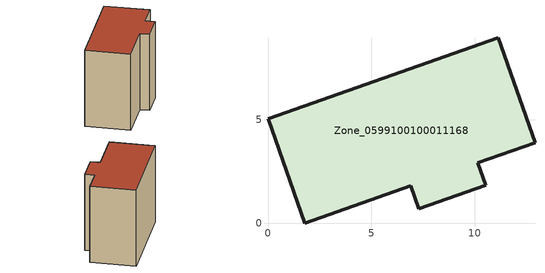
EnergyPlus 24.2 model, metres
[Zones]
Zone_0599100100011168
 floor ground (C_G): 0,5.03 11.13,8.95 12.91,3.88 10.15,2.92 10.52,1.82 7.29,0.68 6.9,1.79 1.77,0 z0
 wall outside (C_F): 11.13,8.95 0,5.03 1.77,0 6.9,1.79 7.29,0.68 10.52,1.82 10.15,2.92 12.91,3.88 11.13,8.95 z0:9.56
 roof outside (C_R): 10.52,1.82 10.15,2.92 12.91,3.88 11.13,8.95 0,5.03 1.77,0 6.9,1.79 7.29,0.68 z9.56
[BUILDING]
Pand.0599100100011168: North Axis=0; Terrain=City; Loads Convergence Tolerance Value=0.04; Temperature Convergence Tolerance Value=0.4; Solar Distribution=FullExterior; Maximum Number of Warmup Days=25; Minimum Number of Warmup Days=1
[Site:Location]
Rotterdam.The.Hague.AP_ZH_NLD Design_Conditions: Latitude=51.96; Longitude=4.45; Time Zone=1; Elevation=-4.5
[SITE:GROUNDTEMPERATURE:BUILDINGSURFACE]
18, 18, 18, 18, 18, 18, 18, 18, 18, 18, 18, 18
[MATERIAL] Thermal Absorptance=0.9; Solar Absorptance=0.7; Visible Absorptance=0.7
Name | Roughness | Thickness | Conductivity | Density | Specific Heat
G.TC.2015-2018 | MediumSmooth | 0.15 | 0.0428571 | 540 | 1210
F.TC.2015-2018 | Rough | 0.3 | 0.0666667 | 1920 | 840
R.TC.2015-2018 | MediumRough | 0.2 | 0.0333333 | 1500 | 1000
[CONSTRUCTION]
C_G: G.TC.2015-2018
C_F: F.TC.2015-2018
C_R: R.TC.2015-2018
[ZONE]
Zone_0599100100011168: Type=1; Multiplier=1; Ceiling Height=Autocalculate; Volume=Autocalculate; Floor Area=autocalculate; Part of Total Floor Area=Yes
[ZONEINFILTRATION:DESIGNFLOWRATE]
Infil_Zone_0599100100011168: Zone or ZoneList or Space or SpaceList=Zone_0599100100011168; Schedule=AlwaysOn; Design Flow Rate Calculation Method=Flow/Area; Flow Rate per Floor Area=0.0015; Constant Term Coefficient=1; Temperature Term Coefficient=0; Velocity Term Coefficient=0; Velocity Squared Term Coefficient=0
[HVACTEMPLATE:ZONE:IDEALLOADSAIRSYSTEM]
Zone_0599100100011168: Maximum Heating Supply Air Temperature=50; Minimum Cooling Supply Air Temperature=13; Maximum Heating Supply Air Humidity Ratio=0.0156; Minimum Cooling Supply Air Humidity Ratio=0.0077; Heating Limit=NoLimit; Cooling Limit=NoLimit; Dehumidification Control Type=ConstantSensibleHeatRatio; Cooling Sensible Heat Ratio=0.7; Dehumidification Setpoint=60; Humidification Control Type=None; Humidification Setpoint=30; Outdoor Air Method=None; Outdoor Air Flow Rate per Person=0.00944; Outdoor Air Flow Rate per Zone Floor Area=0; Outdoor Air Flow Rate per Zone=0; Demand Controlled Ventilation Type=None; Outdoor Air Economizer Type=NoEconomizer; Heat Recovery Type=None; Sensible Heat Recovery Effectiveness=0.7; Latent Heat Recovery Effectiveness=0.65
[ZONECONTROL:THERMOSTAT]
ThermostatControl_Zone_0599100100011168: Zone or ZoneList=Zone_0599100100011168; Control Type Schedule=DualSetpointControlType; Control 1=Thermostat_Zone_0599100100011168; Temperature Difference Between Cutout And Setpoint=0
[THERMOSTATSETPOINT:DUALSETPOINT]
Thermostat_Zone_0599100100011168: Heating Setpoint Temperature Schedule=HeatingSetpoint_Zone_0599100100011168; Cooling Setpoint Temperature Schedule=CoolingSetpoint_Zone_0599100100011168
[SCHEDULE:COMPACT]
HeatingSetpoint_Zone_0599100100011168: Through: 12/31, For: AllDays, Until: 24:00, 21
CoolingSetpoint_Zone_0599100100011168: Through: 12/31, For: AllDays, Until: 24:00, 24
DualSetpointControlType: Through: 12/31, For: AllDays, Until: 24:00, 4
AlwaysOn: Through: 12/31, For: AllDays, Until: 24:00, 1
